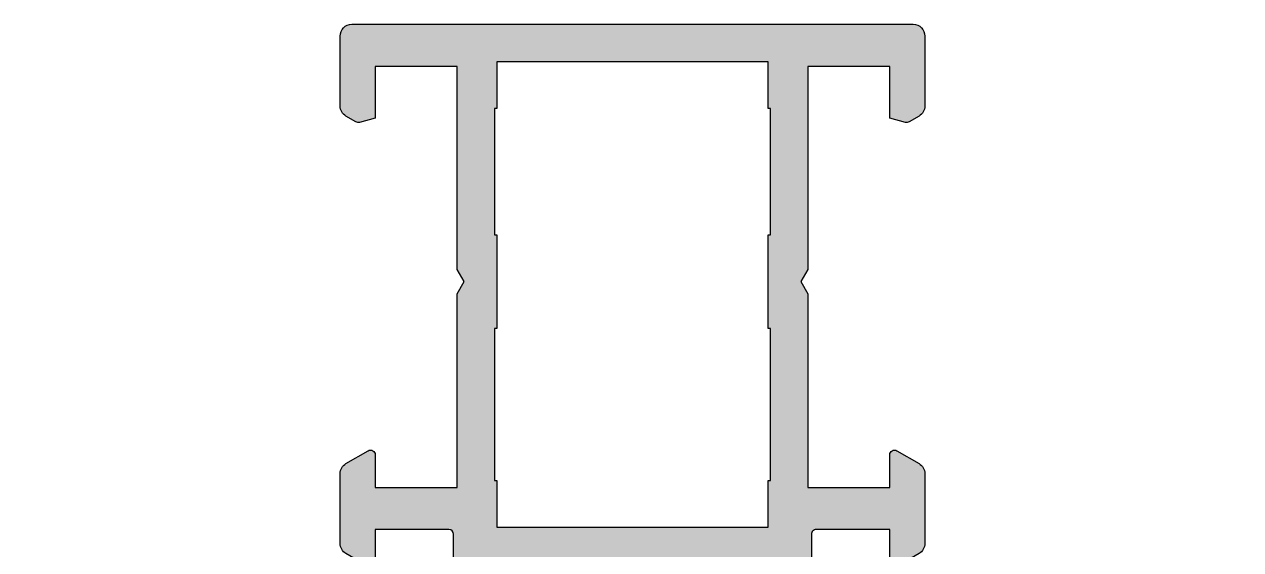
# Model space of a CAD drawing. Header units: millimetres. Extents: x -157 to 4988, y 4688 to 7765.
# Drawn here: x 3046.4 to 3098.4, y 5477.9 to 5500.4 of the extents above; entities that cross this region are included whole.
import ezdxf

# ---------------------------------------------------------------- set-up
doc = ezdxf.new("R2010")
doc.units = ezdxf.units.MM
doc.header["$LTSCALE"] = 0.2
for name, color, linetype in [('REYNAERS', 7, 'Continuous'), ('RI-HATCH-P', 7, 'Continuous'), ('RI-PROFILE', 7, 'Continuous')]:
    doc.layers.add(name, color=color, linetype=linetype)

# ---------------------------------------------------------------- blocks, each defined once
blk = doc.blocks.new('4I30136')
at = {"layer": 'RI-PROFILE'}
blk.add_lwpolyline([(1.772619191867663, -2.353553866427545), (1.591923352016651, -2.172858024941092, 0.4142135623731419), (1.309080639542018, -2.172858023661148), (1.128384679342518, -2.353553982225207, -0.1989123445486403), (0.7748313320106642, -2.500000590032015), (-0.8503754128638964, -2.500000175225039, -0.9999999999999999), (-0.8503754128638964, -2.100000175225005), (-0.02679491924307253, -0.6735169161510719, 0.1316524975874346), (4.364016214064949e-14, -0.5735169161510489), (1.521845271024549e-14, -0.2000001752250418, 0.4142135623730326), (-0.2000000000000303, -1.752250105013786e-07), (-4.440192378870491, -3.890163781328226e-06, 0.8925341243870175), (-4.986891218521392, -0.2377158805604145), (-4.938201986827592, -0.3969706825072866, 0.0830935922473912), (-4.908744382746177, -0.4560533662127559), (-3.619132221473918, -2.231048959107567, -1.178331541218884), (-3.47217712350202, -2.597343651817311), (-6.151466172339538, -3.191330196388264, -0.479656328501575), (-6.394754266198716, -2.996071208114528), (-6.394754988415328, -2.17174125422224, -0.1852564082012707), (-6.343426830511006, -2.037962592805058), (-5.932362712660377, -1.581135330366634, 0.2631925988213953), (-5.889773654794324, -1.388882335661434), (-6.200005524234412, -0.149982846335603), (-6.200005524234128, 1.299611674759206, 0.4142135623732615), (-6.400005524234174, 1.499611674759252), (-9.549504916637472, 1.499611674759252), (-9.549504916637472, 0.09960763357315806, -0.5773502691895616), (-9.849504916637711, -0.07359744718365757), (-10.79950491663759, 0.4748853085464486, -0.2679491924310783), (-11.04950491663747, 0.9078980104386014), (-11.04950491663747, 3.891321297893627, -0.2679491924310691), (-10.79950491663747, 4.324333999785666), (-9.849504916637711, 4.872816755515999, -0.5773502691895601), (-9.549504916637472, 4.69961167475907), (-9.549504916637472, 3.299611674758979), (-6.049504916637473, 3.299611674758979), (-6.049504916637473, 11.57999643248871), (-5.749504916637291, 12.09961167475916), (-6.049504916637473, 12.61922691702961), (-6.049504916637473, 21.29961167475898), (-9.549504916637472, 21.29961167475898), (-9.549504916637472, 19.08594713208817), (-10.21948500113829, 18.90642650950105, -0.1989123673804814), (-10.37124881015914, 18.92640659400234), (-10.79950491663759, 19.17366037235962, -0.2679491924310744), (-11.04950491663753, 19.60667307425177), (-11.04950491663747, 22.59961167475916, -0.414213562373095), (-10.54950491663747, 23.09961167475916), (13.45049508336298, 23.09961167475916, -0.414213562373095), (13.95049508336298, 22.59961167475916), (13.95049508336298, 19.60667307425177, -0.2679491924311987), (13.70049508336287, 19.17366037235951), (13.27223897688443, 18.92640659400189, -0.1989123673799186), (13.12047516786375, 18.90642650950105), (12.45049508336298, 19.08594713208817), (12.45049508336298, 21.29961167475898), (8.950495083362982, 21.29961167475898), (8.950495083362528, 12.61922691702961), (8.650495083362346, 12.09961167475916), (8.950495083362528, 11.57999643248871), (8.950495083362528, 3.299611674758979), (12.45049508336298, 3.299611674758979), (12.45049508336298, 4.69961167475907, -0.5773502691895387), (12.75049508336294, 4.872816755515999), (13.70049508336298, 4.324333999785666, -0.2679491924310691), (13.95049508336298, 3.891321297893627), (13.95049508336298, 0.9078980104386012, -0.2679491924310783), (13.70049508336304, 0.4748853085464482), (12.75049508336294, -0.07359744718365763, -0.5773502691895441), (12.45049508336304, 0.09960763357315822), (12.45049508336298, 1.499611674759252), (9.300995690959853, 1.499611674759252, 0.4142135623732615), (9.100995690959808, 1.299611674759093), (9.100995690960092, -0.1500118095689791), (8.790775698106659, -1.388873082763381, 0.2631925988206597), (8.833365092848128, -1.581126002841699), (9.244430011174318, -2.037952544991696, -0.1852564082010947), (9.29575840349243, -2.171731116468833), (9.295759125708587, -2.996061070361121, -0.4796563285014882), (9.052471373993074, -3.191320484935716), (6.373181284345962, -2.597338635154471, -1.178331541218662), (6.520135740477273, -2.231043684942562), (7.809744791509176, -0.4560458323258549, 0.0830935922472102), (7.839202292062866, -0.3969630970034919), (7.887891244702147, -0.2377082097412419, 0.8925341243882146), (7.34119198851819, 2.822706677618747e-06), (3.100999609650061, -8.922430074775889e-07, 0.414213562372991), (2.900999609650044, -0.2000008922430387), (2.900999609650015, -0.5735176331690458, 0.1316524975874439), (2.927794528893104, -0.6735176331690679), (3.751375022513927, -2.100000892243002, -0.9999999999999999), (3.751375022513927, -2.500000892243036), (2.126172625722419, -2.500000477434297, -0.1989123902107125)], format="xyb", close=True, dxfattribs=at)
blk.add_lwpolyline([(-4.449504916631832, 10.09961167475893), (-4.449504916637545, 3.599611674758251), (-4.34950491663755, 3.599611674758251), (-4.349504916637607, 1.599611674758308), (7.250495083362799, 1.599611674764163), (7.250495083362856, 3.599611674758251), (7.350495083362623, 3.599611674758251), (7.350495083362623, 10.09961167475893), (7.250495083362799, 10.09961167475893), (7.250495083362785, 14.09961167475907), (7.350495083362595, 14.09961167475907), (7.350495083362637, 19.49961167476743), (7.250495083362785, 19.49961167476743), (7.250495083362842, 21.49961167476152), (-4.349504916637561, 21.49961167476152), (-4.349504916637621, 19.49961167476744), (-4.449504916637616, 19.49961167476744), (-4.449504916633836, 14.09961167475907), (-4.349504916637806, 14.09961167475907), (-4.349504916637607, 10.09961167475893)], close=True, dxfattribs=at)
blk = doc.blocks.new('4030230B')
blk.add_blockref('4I30136', (24.54950575022266, 105.9003883252412))
blk = doc.blocks.new('4030230')
at = {"layer": 'RI-HATCH-P'}
h = blk.add_hatch(color=256, dxfattribs=at)
h.dxf.hatch_style = 1
edge = h.paths.add_edge_path()
edge.add_line((26.32212461416034, 103.5468344588133), (26.14142877430933, 103.7275303002997))
edge.add_arc((26.00000741743204, 103.5861089447024), 0.1999999999999895, 44.99999974071464, 134.9999997407261)
edge.add_line((25.8585860618347, 103.7275303015797), (25.6778901016352, 103.5468343430156))
edge.add_arc((25.32433671264184, 103.9003877352088), 0.500000000000004, 270.0000047740572, 314.9999997407227, ccw=False)
edge.add_line((25.32433675430335, 103.4003877352088), (23.69913000942879, 103.4003881500158))
edge.add_arc((23.69913000942879, 103.6003881500158), 0.2000000000000171, 90, 270, ccw=False)
edge.add_line((23.69913000942879, 103.8003881500158), (24.52271050304961, 105.2268714090898))
edge.add_arc((24.34950542229274, 105.3268714090898), 0.1999999999999911, 329.9999999999957, 360.000000000004)
edge.add_line((24.54950542229273, 105.3268714090898), (24.5495054222927, 105.7003881500158))
edge.add_arc((24.34950542229262, 105.7003881500158), 0.2000000000000739, 1.221332997681539e-11, 89.99999999999186)
edge.add_line((24.34950542229265, 105.9003881500158), (20.10931304342219, 105.9003844350771))
edge.add_arc((19.84950555371134, 105.7503842074489), 0.2999999999972757, 30.00005019951418, 197.0000501982032)
edge.add_line((19.56261420377129, 105.6626724446804), (19.61130343546509, 105.5034176427336))
edge.add_arc((19.80256433542655, 105.5618921512463), 0.19999999999969, 197.0000501982079, 216.0000501982447)
edge.add_line((19.6407610395465, 105.4443349590281), (20.93037320081876, 103.6693393661333))
edge.add_arc((21.0340402049344, 103.4983038369153), 0.1999999999929957, -77.49994980211483, 121.22063409598621, ccw=False)
edge.add_line((21.07732829879066, 103.3030446734235), (18.39803924995314, 102.7090581288526))
edge.add_arc((18.35475115609424, 102.9043172923513), 0.200000000000364, 180.0000501982518, 282.5000501981928, ccw=False)
edge.add_line((18.15475115609397, 102.9043171171263), (18.15475043387735, 103.7286470710186))
edge.add_arc((18.354750433877, 103.7286472462436), 0.1999999999997243, 138.0183604545778, 180.000050198264, ccw=False)
edge.add_line((18.20607859178168, 103.8624257324358), (18.6171427096323, 104.3192529948742))
edge.add_arc((18.46847086753709, 104.4530314810663), 0.1999999999995926, 318.0183604545712, 377.000050198318)
edge.add_line((18.65973176749836, 104.5115059895794), (18.34949989805827, 105.7504054789052))
edge.add_line((18.34949989805827, 105.7504054789052), (18.34949989805855, 107.2))
edge.add_arc((18.14949989805856, 107.2000000000001), 0.1999999999999886, 359.9999999999837, 450.0000000000163)
edge.add_line((18.14949989805851, 107.4000000000001), (15.00000050565521, 107.4000000000001))
edge.add_line((15.00000050565521, 107.4000000000001), (15.00000050565521, 105.999995958814))
edge.add_arc((14.80000050565511, 105.9999959588141), 0.2000000000001023, 239.9999999999742, 359.99999999996334, ccw=False)
edge.add_line((14.70000050565497, 105.8267908780572), (13.75000050565509, 106.3752736337873))
edge.add_arc((14.00000050565518, 106.8082863356794), 0.4999999999999606, 179.9999999999967, 239.9999999999861, ccw=False)
edge.add_line((13.50000050565521, 106.8082863356794), (13.50000050565521, 109.7917096231345))
edge.add_arc((14.00000050565515, 109.7917096231343), 0.4999999999999432, 119.9999999999965, 179.9999999999837, ccw=False)
edge.add_line((13.75000050565521, 110.2247223250265), (14.70000050565497, 110.7732050807568))
edge.add_arc((14.80000050565508, 110.5999999999998), 0.2000000000001516, 2.029310053330846e-11, 120.00000000001069, ccw=False)
edge.add_line((15.00000050565521, 110.5999999999999), (15.00000050565521, 109.1999999999998))
edge.add_line((15.00000050565521, 109.1999999999998), (18.50000050565521, 109.1999999999998))
edge.add_line((18.50000050565521, 109.1999999999998), (18.50000050565521, 117.4803847577296))
edge.add_line((18.50000050565521, 117.4803847577296), (18.80000050565539, 118))
edge.add_line((18.80000050565539, 118), (18.50000050565521, 118.5196152422704))
edge.add_line((18.50000050565521, 118.5196152422704), (18.50000050565521, 127.1999999999998))
edge.add_line((18.50000050565521, 127.1999999999998), (15.00000050565521, 127.1999999999998))
edge.add_line((15.00000050565521, 127.1999999999998), (15.00000050565521, 124.986335457329))
edge.add_line((15.00000050565521, 124.986335457329), (14.33002042115439, 124.8068148347419))
edge.add_arc((14.27825661213404, 124.9999999999995), 0.1999999999997548, 239.9999999997909, 284.9999999999711, ccw=False)
edge.add_line((14.17825661213354, 124.8267949192432), (13.75000050565509, 125.0740486976005))
edge.add_arc((14.00000050565515, 125.5070613994926), 0.4999999999999956, 180.0000000000032, 239.9999999999922, ccw=False)
edge.add_line((13.50000050565515, 125.5070613994926), (13.50000050565521, 128.5))
edge.add_arc((14.00000050565521, 128.5), 0.5, 90, 180, ccw=False)
edge.add_line((14.00000050565521, 129), (38.00000050565566, 129))
edge.add_arc((38.00000050565566, 128.5), 0.5, 0, 90, ccw=False)
edge.add_line((38.50000050565566, 128.5), (38.50000050565566, 125.5070613994926))
edge.add_arc((38.00000050565569, 125.5070613994926), 0.4999999999999716, -60.000000000016826, 0, ccw=False)
edge.add_line((38.25000050565555, 125.0740486976003), (37.82174439917711, 124.8267949192427))
edge.add_arc((37.72174439917714, 124.9999999999996), 0.1999999999999698, 254.999999999935, 299.9999999999937, ccw=False)
edge.add_line((37.66998059015643, 124.8068148347419), (37.00000050565566, 124.986335457329))
edge.add_line((37.00000050565566, 124.986335457329), (37.00000050565566, 127.1999999999998))
edge.add_line((37.00000050565566, 127.1999999999998), (33.50000050565566, 127.1999999999998))
edge.add_line((33.50000050565566, 127.1999999999998), (33.50000050565521, 118.5196152422704))
edge.add_line((33.50000050565521, 118.5196152422704), (33.20000050565503, 118))
edge.add_line((33.20000050565503, 118), (33.50000050565521, 117.4803847577296))
edge.add_line((33.50000050565521, 117.4803847577296), (33.50000050565521, 109.1999999999998))
edge.add_line((33.50000050565521, 109.1999999999998), (37.00000050565566, 109.1999999999998))
edge.add_line((37.00000050565566, 109.1999999999998), (37.00000050565566, 110.5999999999999))
edge.add_arc((37.20000050565568, 110.5999999999999), 0.2000000000000171, 60.0000000000195, 180.0000000000041, ccw=False)
edge.add_line((37.30000050565562, 110.7732050807568), (38.25000050565566, 110.2247223250265))
edge.add_arc((38.00000050565572, 109.7917096231343), 0.4999999999999388, 1.63140612130519e-11, 60.000000000003524, ccw=False)
edge.add_line((38.50000050565566, 109.7917096231345), (38.50000050565566, 106.8082863356794))
edge.add_arc((38.00000050565566, 106.8082863356795), 0.5, 300.0000000000078, 359.99999999999676, ccw=False)
edge.add_line((38.25000050565572, 106.3752736337873), (37.30000050565562, 105.8267908780572))
edge.add_arc((37.20000050565565, 105.999995958814), 0.1999999999999452, 180.0000000000081, 299.9999999999978, ccw=False)
edge.add_line((37.00000050565572, 105.999995958814), (37.00000050565566, 107.4000000000001))
edge.add_line((37.00000050565566, 107.4000000000001), (33.85050111325253, 107.4000000000001))
edge.add_arc((33.85050111325253, 107.2), 0.2000000000000455, 90, 180.0000000000326)
edge.add_line((33.65050111325249, 107.1999999999999), (33.65050111325277, 105.7503765156719))
edge.add_line((33.65050111325277, 105.7503765156719), (33.34028112039934, 104.5115152424775))
edge.add_arc((33.53154212282297, 104.4530410691016), 0.2000000000002038, 163.0000501983329, 221.9817399419245)
edge.add_line((33.38287051514081, 104.3192623223991), (33.793935433467, 103.8624357802491))
edge.add_arc((33.64526382578526, 103.7286570335466), 0.1999999999999201, 5.019837402642224e-05, 41.981739942018294, ccw=False)
edge.add_line((33.84526382578511, 103.728657208772), (33.84526454800127, 102.9043272548797))
edge.add_arc((33.64526454800148, 102.9043270796546), 0.1999999999998665, -102.49994980162359, 5.0198296605685755e-05, ccw=False)
edge.add_line((33.60197679628575, 102.7090678403051), (30.92268670663864, 103.3030496900864))
edge.add_arc((30.96597445835172, 103.4983089294296), 0.1999999999932027, 58.779466300659806, 257.5000501987297, ccw=False)
edge.add_line((31.06964116276995, 103.6693446402983), (32.35925021380186, 105.444342492915))
edge.add_arc((32.19744671193234, 105.5618994016132), 0.1999999999997898, 324.0000501983066, 343.0000501983011)
edge.add_line((32.38870771435555, 105.5034252282373), (32.43739666699483, 105.6626801154996))
edge.add_arc((32.15050516336066, 105.7503913755651), 0.2999999999995771, 343.0000501979526, 510.0000501967972)
edge.add_line((31.89069741081087, 105.9003911479475), (27.65050503194274, 105.9003874329978))
edge.add_arc((27.6505050319428, 105.7003874329978), 0.2000000000000739, 90.00000000001629, 179.9999999999878)
edge.add_line((27.45050503194273, 105.7003874329978), (27.4505050319427, 105.3268706920718))
edge.add_arc((27.65050503194263, 105.3268706920717), 0.1999999999999318, 179.9999999999796, 209.9999999999943)
edge.add_line((27.47729995118578, 105.2268706920718), (28.30088044480661, 103.8003874329978))
edge.add_arc((28.30088044480661, 103.6003874329978), 0.2000000000000171, -90, 90, ccw=False)
edge.add_line((28.30088044480661, 103.4003874329978), (26.6756780480151, 103.4003878478065))
edge.add_arc((26.67567800635368, 103.9003878478066), 0.5000000000000443, 224.9999997407054, 270.0000047740474, ccw=False)
h.paths.add_polyline_path([(20.10000050566086, 115.9999999999998), (20.10000050565515, 109.4999999999991), (20.20000050565514, 109.4999999999991), (20.20000050565508, 107.4999999999991), (31.80000050565548, 107.500000000005), (31.80000050565553, 109.4999999999991), (31.9000005056553, 109.4999999999991), (31.9000005056553, 115.9999999999998), (31.80000050565548, 115.9999999999998), (31.80000050565548, 119.9999999999999), (31.90000050565527, 119.9999999999999), (31.90000050565533, 125.4000000000083), (31.80000050565548, 125.4000000000083), (31.80000050565553, 127.4000000000024), (20.20000050565511, 127.4000000000024), (20.20000050565505, 125.4000000000083), (20.10000050565506, 125.4000000000083), (20.10000050565884, 119.9999999999999), (20.20000050565488, 119.9999999999999), (20.20000050565508, 115.9999999999998)], flags=16)
edge = h.paths.add_edge_path(flags=16)
edge.add_arc((48.20000033043078, 53.9000000000007), 0.800000000000324, 90, 270)
edge.add_line((48.20000033043078, 53.10000000000038), (50.40000033042827, 53.10000000000035))
edge.add_line((50.40000033042827, 53.10000000000035), (50.40000033042821, 2.099999999999994))
edge.add_arc((49.90000033042821, 2.099999999999994), 0.5, -90, 0, ccw=False)
edge.add_line((49.90000033042821, 1.599999999999994), (2.099999999999966, 1.599999999999994))
edge.add_arc((2.099999999999966, 2.099999999999994), 0.5, 180, 270, ccw=False)
edge.add_line((1.599999999999966, 2.099999999999994), (1.600000000000023, 53.10000000000065))
edge.add_line((1.600000000000023, 53.10000000000065), (3.799999999997652, 53.10000000000065))
edge.add_arc((3.799999999997652, 53.90000000000087), 0.8000000000002245, 270, 450)
edge.add_line((3.799999999997652, 54.7000000000011), (1.599999999997891, 54.7000000000011))
edge.add_line((1.599999999997891, 54.7000000000011), (1.599999999997891, 59.30000000000106))
edge.add_line((1.599999999997891, 59.30000000000106), (6.199999999997885, 59.30000000000106))
edge.add_arc((6.199999999997885, 58.80000000000106), 0.5, 0, 90, ccw=False)
edge.add_line((6.699999999997885, 58.80000000000106), (6.699999999997885, 58.7000000000011))
edge.add_arc((7.699999999997885, 58.7000000000011), 1, 180, 270)
edge.add_line((7.699999999997885, 57.7000000000011), (19.2995003603979, 57.7000000000011))
edge.add_arc((19.2995003603979, 58.2000000000011), 0.5, 270, 360)
edge.add_line((19.7995003603979, 58.2000000000011), (19.7995003603979, 63.80000000000112))
edge.add_arc((20.2995003603979, 63.80000000000112), 0.5, 90, 180, ccw=False)
edge.add_line((20.2995003603979, 64.30000000000112), (26.00000016521412, 64.30000000000112))
edge.add_line((26.00000016521412, 64.30000000000112), (31.70049997003036, 64.30000000000112))
edge.add_arc((31.70049997003036, 63.80000000000112), 0.5, 0, 90, ccw=False)
edge.add_line((32.20049997003036, 63.80000000000112), (32.20049997003036, 58.2000000000011))
edge.add_arc((32.70049997003036, 58.2000000000011), 0.5, 180, 270)
edge.add_line((32.70049997003036, 57.7000000000011), (44.30000033043035, 57.70000000000108))
edge.add_arc((44.30000033043035, 58.70000000000108), 1, 270, 360)
edge.add_line((45.30000033043035, 58.70000000000108), (45.30000033043035, 58.80000000000105))
edge.add_arc((45.80000033043035, 58.80000000000105), 0.5, 90, 180, ccw=False)
edge.add_line((45.80000033043035, 59.30000000000105), (50.40000033043037, 59.30000000000105))
edge.add_line((50.40000033043037, 59.30000000000105), (50.40000033043037, 54.70000000000108))
edge.add_line((50.40000033043037, 54.70000000000108), (48.20000033043078, 54.70000000000103))
edge = h.paths.add_edge_path()
edge.add_line((49.80000033042842, 62.90000000000028), (50.80000033042842, 62.90000000000005))
edge.add_line((50.80000033042842, 62.90000000000005), (50.80000033042705, 61.19999999999932))
edge.add_arc((50.30000033042739, 61.19999999999921), 0.4999999999996589, -89.99999999998698, 1.3017142919125035e-11, ccw=False)
edge.add_line((50.30000033042751, 60.69999999999955), (45.8000003304266, 60.70000000000165))
edge.add_arc((45.8000003304266, 61.20000000000165), 0.5, 180, 270, ccw=False)
edge.add_line((45.3000003304266, 61.20000000000165), (45.30000033042842, 62.9000000000017))
edge.add_line((45.30000033042842, 62.9000000000017), (46.30000033042842, 62.90000000000119))
edge.add_line((46.30000033042842, 62.90000000000119), (46.30000033042984, 63.30000000000076))
edge.add_arc((45.90000033042963, 63.30000000000145), 0.4000000000002046, 359.9999999999023, 450.000000000057)
edge.add_line((45.90000033042924, 63.70000000000165), (43.70000033042845, 63.7000000000019))
edge.add_arc((43.70000033042842, 63.40000000000191), 0.2999999999999901, 89.99999999999457, 180.0000000000013)
edge.add_line((43.40000033042844, 63.4000000000019), (43.40000033042844, 62.70000000000165))
edge.add_line((43.40000033042844, 62.70000000000165), (44.30000033042842, 62.70000000000165))
edge.add_line((44.30000033042842, 62.70000000000165), (44.30000033042842, 59.80000000000167))
edge.add_arc((43.80000033042842, 59.80000000000167), 0.5, -90, 0, ccw=False)
edge.add_line((43.80000033042842, 59.30000000000167), (34.30050093612846, 59.29998174240167))
edge.add_arc((34.30049997004849, 59.79998174242084), 0.5000000000201037, 180.0000000021968, 270.0001107046095, ccw=False)
edge.add_line((33.8004999700284, 59.79998174240167), (33.8004999700284, 62.69998078140169))
edge.add_line((33.8004999700284, 62.69998078140169), (34.40050054662845, 62.69998193460161))
edge.add_arc((34.40049997003513, 62.99998193459435), 0.2999999999932966, 270.0001101212129, 360.0000000013937)
edge.add_line((34.70049997002843, 62.99998193460165), (34.70049997002837, 63.39998193460168))
edge.add_arc((34.40049997002839, 63.39998193460163), 0.2999999999999829, 9.499256648638244e-12, 90.00011011979618)
edge.add_line((34.40049939344249, 63.69998193460107), (33.8004999700284, 63.69998078140169))
edge.add_line((33.8004999700284, 63.69998078140169), (33.8004999700284, 65.69983736559887))
edge.add_arc((33.60049997002847, 65.69983736559888), 0.1999999999999318, 359.999999999996, 422.1760063628339)
edge.add_line((33.6938513767509, 65.87671448357324), (33.34027484166131, 67.28871454108875))
edge.add_arc((33.53153579285419, 67.34718888203318), 0.2000000000002201, 138.0183102563433, 196.9999999999451, ccw=False)
edge.add_line((33.38286406796516, 67.48096749848068), (33.79392858605365, 67.93779440077499))
edge.add_arc((33.64525686116505, 68.0715730172224), 0.1999999999998412, 318.0183102562798, 359.9999999999267)
edge.add_line((33.8452568611649, 68.07157301722215), (33.84525686116444, 68.89590297111484))
edge.add_arc((33.64525686116463, 68.89590297111477), 0.1999999999998181, 2.035554996138502e-11, 102.4999999999426)
edge.add_line((33.60196893837724, 69.09116217253862), (30.9226793691339, 68.49717797536286))
edge.add_arc((30.96596729191856, 68.30191877394515), 0.1999999999932334, 102.4999999995601, 301.2205838976388)
edge.add_line((31.06963414618554, 68.13088315390158), (32.3592447523381, 66.3558864311452))
edge.add_arc((32.19744135346338, 66.23832938068686), 0.199999999999689, 17.000000000004377, 36.000000000006594, ccw=False)
edge.add_line((32.38870230465568, 66.29680372163133), (32.43739139682225, 66.13754887702677))
edge.add_arc((32.15049997003425, 66.04983736560828), 0.29999999999962, -149.99999999848512, 17.000000000355612, ccw=False)
edge.add_line((31.8906923489032, 65.8998373656016), (27.65049997003862, 65.89983736560166))
edge.add_arc((27.65049997003871, 66.09983736560173), 0.2000000000000739, 180.0000000000244, 269.99999999997556, ccw=False)
edge.add_line((27.45049997003863, 66.09983736560164), (27.45049997003858, 66.47335410652764))
edge.add_arc((27.65049997003857, 66.47335410652765), 0.1999999999999886, 149.9999999999957, 180.0000000000041, ccw=False)
edge.add_line((27.47729488928169, 66.57335410652766), (28.30087538290252, 67.99983736560162))
edge.add_arc((28.30087538290252, 68.19983736560164), 0.2000000000000171, 270, 450)
edge.add_line((28.30087538290252, 68.39983736560166), (26.67567091589791, 68.39983640474705))
edge.add_arc((26.67567121607109, 67.8998364047471), 0.5000000000000332, 90.00003439731314, 135.0000002592888)
edge.add_line((26.32211782387782, 68.25338979374041), (26.14142152209141, 68.07269349031853))
edge.add_arc((26.00000016521409, 68.21411484591574), 0.1999999999999393, 225.000000259294, 315.00000025931126, ccw=False)
edge.add_line((25.85857880961683, 68.07269348903847), (25.67788331135233, 68.2533889856675))
edge.add_arc((25.32432992235906, 67.89983559347425), 0.499999999999984, 45.00000025928882, 90.00003439731314)
edge.add_line((25.32432962218587, 68.39983559347414), (23.69912494752532, 68.39983463261981))
edge.add_arc((23.69912494752532, 68.19983463261983), 0.1999999999999886, 90, 270)
edge.add_line((23.69912494752532, 67.99983463261984), (24.52270544114614, 66.57335137354588))
edge.add_arc((24.3495003603893, 66.47335137354594), 0.199999999999931, -2.4385826691286638e-11, 29.999999999990678, ccw=False)
edge.add_line((24.54950036038923, 66.47335137354585), (24.5495003603892, 66.09983463261986))
edge.add_arc((24.34950036038907, 66.09983463261995), 0.2000000000001307, 270.00000000000813, 359.99999999997556, ccw=False)
edge.add_line((24.3495003603891, 65.89983463261981), (20.10930798152501, 65.8998373656016))
edge.add_arc((19.84950036039393, 66.0498373656082), 0.2999999999996126, 162.9999999996377, 329.9999999985019, ccw=False)
edge.add_line((19.56260893360596, 66.13754887702672), (19.61129802577253, 66.29680372163133))
edge.add_arc((19.80255897696466, 66.23832938068684), 0.1999999999995342, 143.9999999999712, 162.9999999999735, ccw=False)
edge.add_line((19.64075557809011, 66.35588643114514), (20.93036618424267, 68.13088315390166))
edge.add_arc((21.03403303850965, 68.30191877394515), 0.1999999999931728, 238.7794161023485, 437.5000000004363)
edge.add_line((21.0773209612943, 68.4971779753628), (18.39803139205097, 69.09116217253867))
edge.add_arc((18.35474346926358, 68.89590297111482), 0.1999999999998175, 77.5000000000574, 179.9999999999919)
edge.add_line((18.15474346926376, 68.89590297111485), (18.15474346926331, 68.07157301722222))
edge.add_arc((18.35474346926324, 68.07157301722246), 0.1999999999999318, 180.0000000000692, 221.981689743713)
edge.add_line((18.20607174437455, 67.937794400775), (18.61713626246305, 67.48096749848068))
edge.add_arc((18.46846453757402, 67.34718888203318), 0.2000000000002152, -16.99999999994509, 41.981689743656716, ccw=False)
edge.add_line((18.6597254887669, 67.28871454108875), (18.30614895367728, 65.87671448357315))
edge.add_arc((18.39950036039963, 65.69983736559888), 0.1999999999998141, 117.8239936371559, 179.9999999999837)
edge.add_line((18.19950036039981, 65.69983736559894), (18.19950036039984, 63.69998078140171))
edge.add_line((18.19950036039984, 63.69998078140171), (17.59950093698575, 63.69998193460111))
edge.add_arc((17.59950036039984, 63.39998193460165), 0.3000000000000184, 89.99988988020385, 179.9999999999905)
edge.add_line((17.29950036039983, 63.3999819346017), (17.29950036039983, 62.99998193460166))
edge.add_arc((17.59950036039311, 62.99998193459438), 0.2999999999932754, 179.999999998609, 269.9998898787925)
edge.add_line((17.59949978379981, 62.69998193460165), (18.19950036039984, 62.69998078140171))
edge.add_line((18.19950036039984, 62.69998078140171), (18.19950036039987, 59.79998174240168))
edge.add_arc((17.69950036037974, 59.79998174242087), 0.5000000000201226, 269.9998892953938, 359.9999999978016, ccw=False)
edge.add_line((17.69949939429981, 59.29998174240168), (8.199999999999818, 59.30000000000169))
edge.add_arc((8.199999999999818, 59.80000000000169), 0.5, 180, 270, ccw=False)
edge.add_line((7.699999999999818, 59.80000000000169), (7.699999999999818, 62.70000000000167))
edge.add_line((7.699999999999818, 62.70000000000167), (8.599999999999824, 62.70000000000167))
edge.add_line((8.599999999999824, 62.70000000000167), (8.599999999999824, 63.40000000000192))
edge.add_arc((8.29999999999984, 63.40000000000191), 0.2999999999999829, 1.357036664091178e-12, 90.00000000001086)
edge.add_line((8.299999999999784, 63.70000000000191), (6.099999999999, 63.70000000000167))
edge.add_arc((6.09999999999863, 63.30000000000149), 0.4000000000001762, 89.99999999994708, 180.0000000001018)
edge.add_line((5.699999999998454, 63.30000000000078), (5.699999999999818, 62.9000000000012))
edge.add_line((5.699999999999818, 62.9000000000012), (6.699999999999818, 62.90000000000171))
edge.add_line((6.699999999999818, 62.90000000000171), (6.700000000001637, 61.20000000000167))
edge.add_arc((6.200000000001637, 61.20000000000167), 0.5, -90, 0, ccw=False)
edge.add_line((6.200000000001637, 60.70000000000167), (1.700000000000728, 60.69999999999956))
edge.add_arc((1.700000000000841, 61.19999999999922), 0.4999999999996589, 179.999999999987, 269.999999999987, ccw=False)
edge.add_line((1.200000000001182, 61.19999999999933), (1.199999999999818, 62.90000000000006))
edge.add_line((1.199999999999818, 62.90000000000006), (2.199999999999818, 62.90000000000029))
edge.add_line((2.199999999999818, 62.90000000000029), (2.200000000000273, 63.29999999999947))
edge.add_arc((1.799999999999613, 63.30000000000049), 0.4000000000006594, 359.9999999998535, 449.9999999999837)
edge.add_line((1.799999999999727, 63.70000000000115), (0.4999999999995453, 63.6999999999999))
edge.add_arc((0.5, 63.1999999999999), 0.5, 90.00000000005213, 180)
edge.add_line((0, 63.1999999999999), (0, 0.5))
edge.add_arc((0.5, 0.5), 0.5, 180, 270)
edge.add_line((0.5, 0), (51.50000033042824, 0))
edge.add_arc((51.50000033042824, 0.5), 0.5, 270, 360)
edge.add_line((52.00000033042824, 0.5), (52.00000033042824, 63.19999999999989))
edge.add_arc((51.50000033042824, 63.19999999999989), 0.5, 0, 89.99999999994789)
edge.add_line((51.50000033042869, 63.69999999999989), (50.20000033042851, 63.70000000000114))
edge.add_arc((50.20000033042862, 63.30000000000048), 0.4000000000006594, 90.00000000001629, 180.0000000001466)
edge.add_line((49.80000033042796, 63.29999999999946), (49.80000033042842, 62.90000000000028))
blk.add_blockref('4030230B', (0, 0))

msp = doc.modelspace()

# ---------------------------------------------------------------- block references
at = {"layer": 'REYNAERS'}
msp.add_blockref('4030230', (3046.372830239858, 5371.371589683258), dxfattribs=at)

doc.saveas('drawing.dxf')
